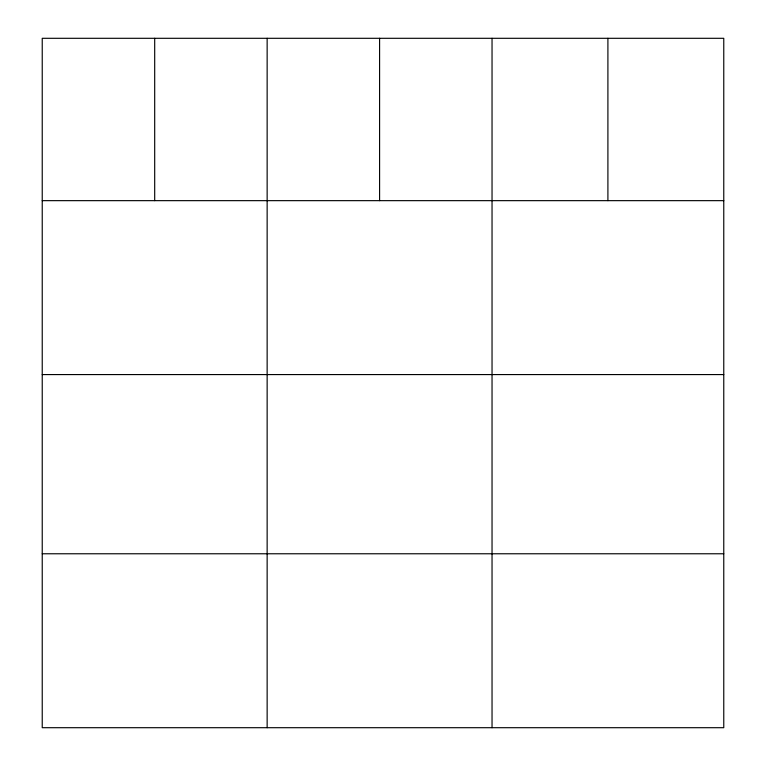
<?xml version="1.0" encoding="UTF-8"?>
<svg xmlns="http://www.w3.org/2000/svg" width="766" height="766" viewBox="0 0 766 766"><rect width="100%" height="100%" fill="white"/><g stroke="black" fill="none" stroke-linecap="round" stroke-linejoin="round"><path stroke-width="1.15" d="M723.765 200.654L723.765 727.7L42.235 727.7L42.235 38.3L723.765 38.3L723.765 200.654L42.235 200.654M42.235 374.574L723.765 374.574M42.235 553.77L723.765 553.77M607.907 38.3L607.907 200.654M492.04 38.3L492.04 727.7M379.591 38.3L379.591 200.654M267.142 38.3L267.142 727.7M154.694 38.3L154.694 200.654"/></g></svg>
